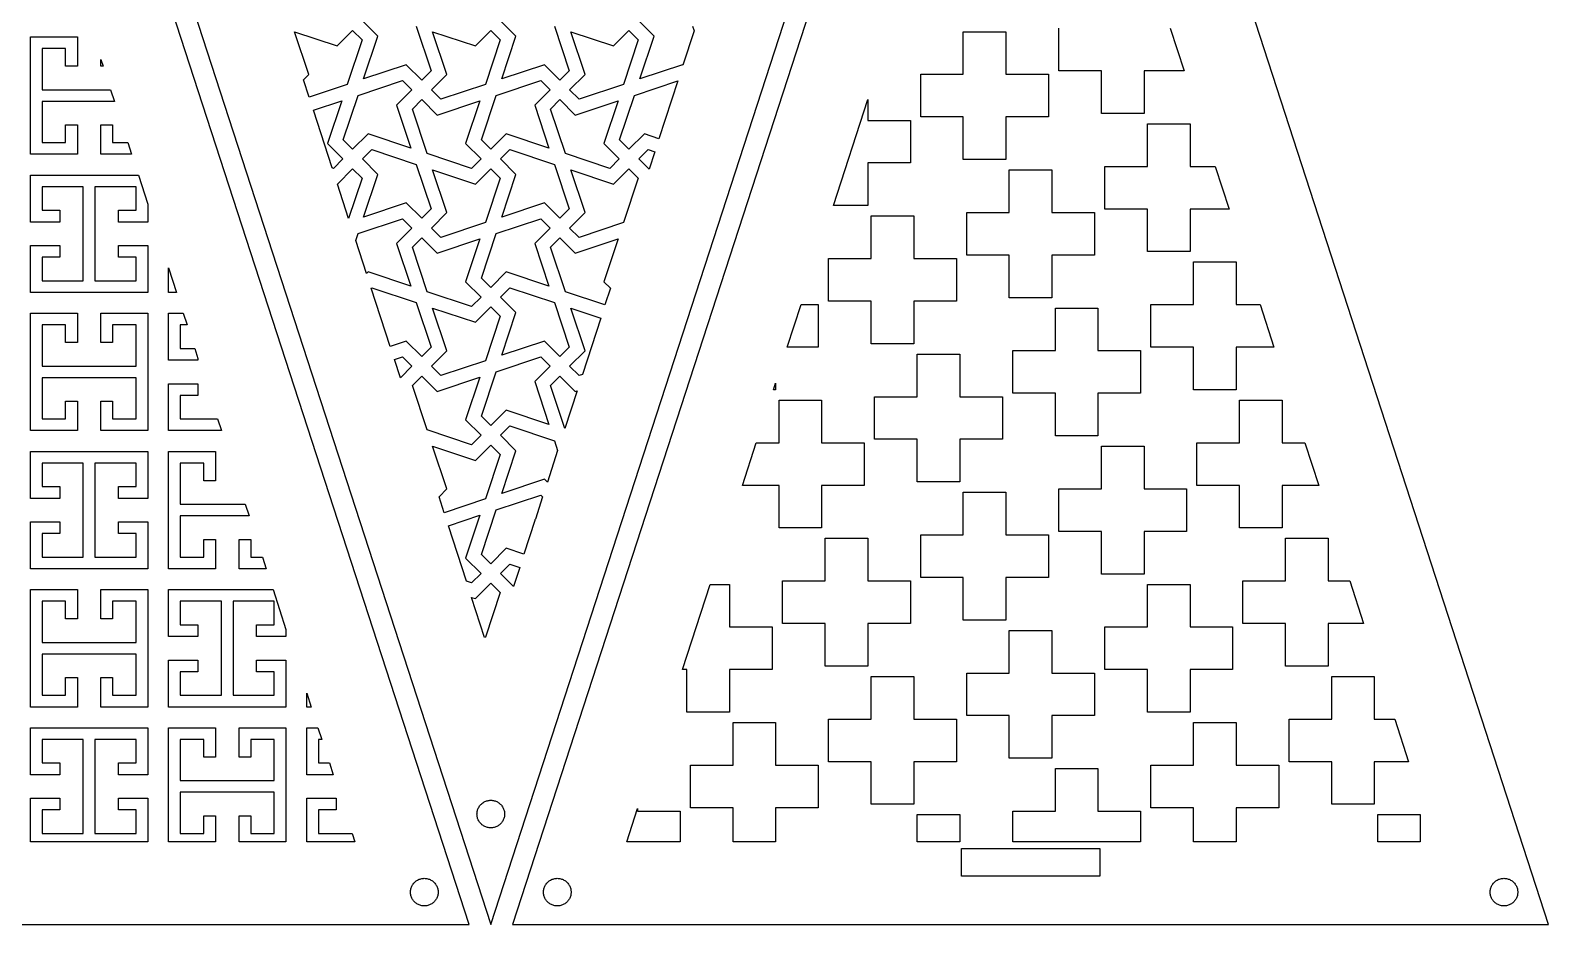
# Model space of a CAD drawing. Header units: metres. Extents: x 20 to 1108, y 20 to 485.
# Drawn here: x 888 to 1107.8, y 20 to 149.4 of the extents above; entities that cross this region are included whole.
import ezdxf

# ---------------------------------------------------------------- set-up
doc = ezdxf.new("R2010")
doc.units = ezdxf.units.M

msp = doc.modelspace()

# ---------------------------------------------------------------- linework, layer by layer
for p, q in [((951.544, 20), (876.544, 250.826)), ((879.698, 250.826), (954.698, 20.0001)), ((954.698, 20.0001), (1029.7, 250.826)), ((1032.85, 250.826), (957.853, 20)), ((1107.85, 20), (1032.85, 250.826)), ((938.343, 148.596), (936.112, 150.826)), ((943.907, 150.035), (946.054, 143.596)), ((958.343, 148.596), (956.112, 150.826)), ((963.907, 150.035), (966.054, 143.596)), ((978.343, 148.596), (976.112, 150.826)), ((983.907, 150.035), (984.122, 149.392)), ((1036.94, 143.583), (1036.94, 149.75)), ((1053.08, 149.75), (1055.08, 143.583)), ((888.044, 131.5), (888.044, 148.5)), ((888.044, 148.5), (894.844, 148.5)), ((894.844, 148.5), (894.844, 144.25)), ((928.343, 143.057), (926.279, 149.245)), ((926.279, 149.245), (932.469, 147.183)), ((932.469, 147.183), (934.698, 149.412)), ((936.054, 148.057), (933.907, 141.617)), ((934.698, 149.412), (936.054, 148.057)), ((936.279, 142.407), (938.343, 148.596)), ((948.343, 143.057), (946.279, 149.245)), ((946.279, 149.245), (952.469, 147.183)), ((952.469, 147.183), (954.698, 149.412)), ((956.054, 148.057), (953.907, 141.617)), ((954.698, 149.412), (956.054, 148.057)), ((956.279, 142.407), (958.343, 148.596)), ((968.343, 143.057), (966.279, 149.245)), ((966.279, 149.245), (972.469, 147.183)), ((972.469, 147.183), (974.698, 149.412)), ((976.054, 148.057), (973.907, 141.617)), ((974.698, 149.412), (976.054, 148.057)), ((976.279, 142.407), (978.343, 148.596)), ((984.122, 149.392), (982.51, 144.428)), ((1023.1, 143.083), (1023.1, 149.25)), ((1023.1, 149.25), (1029.27, 149.25)), ((1029.27, 149.25), (1029.27, 143.083)), ((893.144, 146.8), (889.744, 146.8)), ((889.744, 146.8), (889.744, 140.85)), ((893.144, 144.25), (893.144, 146.8)), ((898.244, 144.25), (898.244, 145.208)), ((898.244, 145.208), (898.555, 144.25)), ((894.844, 144.25), (893.144, 144.25)), ((898.555, 144.25), (898.244, 144.25)), ((927.58, 142.294), (928.343, 143.057)), ((942.469, 144.47), (936.279, 142.407)), ((944.698, 142.24), (942.469, 144.47)), ((946.054, 143.596), (944.698, 142.24)), ((946.112, 140.826), (948.343, 143.057)), ((962.469, 144.47), (956.279, 142.407)), ((964.698, 142.24), (962.469, 144.47)), ((966.054, 143.596), (964.698, 142.24)), ((966.112, 140.826), (968.343, 143.057)), ((982.469, 144.47), (976.279, 142.407)), ((982.51, 144.428), (982.469, 144.47)), ((1016.94, 136.917), (1016.94, 143.083)), ((1016.94, 143.083), (1023.1, 143.083)), ((1029.27, 143.083), (1035.44, 143.083)), ((1035.44, 143.083), (1035.44, 136.917)), ((1043.1, 143.583), (1036.94, 143.583)), ((1043.1, 137.416), (1043.1, 143.583)), ((1055.08, 143.583), (1049.27, 143.583)), ((1049.27, 143.583), (1049.27, 137.416)), ((889.744, 140.85), (899.66, 140.85)), ((899.66, 140.85), (900.212, 139.15)), ((928.397, 139.78), (927.58, 142.294)), ((933.907, 141.617), (928.397, 139.78)), ((935.489, 140.035), (941.928, 142.183)), ((943.284, 140.826), (941.054, 138.596)), ((941.928, 142.183), (943.284, 140.826)), ((947.469, 139.47), (946.112, 140.826)), ((953.907, 141.617), (947.469, 139.47)), ((955.489, 140.035), (961.928, 142.183)), ((963.284, 140.826), (961.054, 138.596)), ((961.928, 142.183), (963.284, 140.826)), ((967.469, 139.47), (966.112, 140.826)), ((973.907, 141.617), (967.469, 139.47)), ((975.489, 140.035), (981.762, 142.127)), ((981.762, 142.127), (979.045, 133.765)), ((900.212, 139.15), (889.744, 139.15)), ((889.744, 139.15), (889.744, 133.2)), ((929.015, 137.877), (933.117, 139.245)), ((933.117, 139.245), (931.054, 133.057)), ((933.343, 133.596), (935.489, 140.035)), ((941.054, 138.596), (943.117, 132.407)), ((943.343, 138.057), (944.698, 139.412)), ((944.698, 139.412), (946.928, 137.183)), ((946.928, 137.183), (953.117, 139.245)), ((953.117, 139.245), (951.054, 133.057)), ((953.343, 133.596), (955.489, 140.035)), ((961.054, 138.596), (963.117, 132.407)), ((963.343, 138.057), (964.698, 139.412)), ((964.698, 139.412), (966.928, 137.183)), ((966.928, 137.183), (973.117, 139.245)), ((973.117, 139.245), (971.054, 133.057)), ((973.343, 133.596), (975.489, 140.035)), ((1004.29, 124.083), (1009.27, 139.411)), ((1009.27, 139.411), (1009.27, 136.416)), ((931.725, 129.538), (929.015, 137.877)), ((945.489, 131.617), (943.343, 138.057)), ((965.489, 131.617), (963.343, 138.057)), ((1009.27, 136.416), (1015.44, 136.416)), ((1015.44, 136.416), (1015.44, 130.25)), ((1023.1, 136.917), (1016.94, 136.917)), ((1023.1, 130.75), (1023.1, 136.917)), ((1035.44, 136.917), (1029.27, 136.917)), ((1029.27, 136.917), (1029.27, 130.75)), ((1049.27, 137.416), (1043.1, 137.416)), ((893.144, 133.2), (893.144, 135.75)), ((893.144, 135.75), (894.844, 135.75)), ((894.844, 135.75), (894.844, 131.5)), ((898.244, 131.5), (898.244, 135.75)), ((898.244, 135.75), (899.943, 135.75)), ((899.943, 135.75), (899.943, 133.2)), ((936.928, 134.47), (934.698, 132.24)), ((943.117, 132.407), (936.928, 134.47)), ((956.928, 134.47), (954.698, 132.24)), ((963.117, 132.407), (956.928, 134.47)), ((976.928, 134.47), (974.698, 132.24)), ((979.045, 133.765), (976.928, 134.47)), ((1049.77, 129.75), (1049.77, 135.916)), ((1049.77, 135.916), (1055.94, 135.916)), ((1055.94, 135.916), (1055.94, 129.75)), ((889.744, 133.2), (893.144, 133.2)), ((899.943, 133.2), (902.145, 133.2)), ((902.145, 133.2), (902.698, 131.5)), ((931.054, 133.057), (933.284, 130.826)), ((934.698, 132.24), (933.343, 133.596)), ((936.112, 130.826), (937.469, 132.183)), ((937.469, 132.183), (943.907, 130.035)), ((951.054, 133.057), (953.284, 130.826)), ((954.698, 132.24), (953.343, 133.596)), ((956.112, 130.826), (957.469, 132.183)), ((957.469, 132.183), (963.907, 130.035)), ((971.054, 133.057), (973.284, 130.826)), ((974.698, 132.24), (973.343, 133.596)), ((976.112, 130.826), (977.469, 132.183)), ((977.469, 132.183), (978.427, 131.862)), ((894.844, 131.5), (888.044, 131.5)), ((902.698, 131.5), (898.244, 131.5)), ((933.284, 130.826), (931.928, 129.47)), ((938.343, 128.596), (936.112, 130.826)), ((943.907, 130.035), (946.054, 123.596)), ((951.928, 129.47), (945.489, 131.617)), ((953.284, 130.826), (951.928, 129.47)), ((958.343, 128.596), (956.112, 130.826)), ((963.907, 130.035), (966.054, 123.596)), ((971.928, 129.47), (965.489, 131.617)), ((973.284, 130.826), (971.928, 129.47)), ((977.606, 129.333), (976.112, 130.826)), ((978.427, 131.862), (977.606, 129.333)), ((1015.44, 130.25), (1009.27, 130.25)), ((1009.27, 130.25), (1009.27, 124.083)), ((1029.27, 130.75), (1023.1, 130.75)), ((1043.6, 123.583), (1043.6, 129.75)), ((1043.6, 129.75), (1049.77, 129.75)), ((1055.94, 129.75), (1059.58, 129.75)), ((1059.58, 129.75), (1061.58, 123.583)), ((888.044, 121.7), (888.044, 128.5)), ((888.044, 128.5), (903.673, 128.5)), ((903.673, 128.5), (905.044, 124.28)), ((931.928, 129.47), (931.725, 129.538)), ((932.484, 127.198), (934.698, 129.412)), ((936.054, 128.057), (934.106, 122.21)), ((934.698, 129.412), (936.054, 128.057)), ((936.279, 122.407), (938.343, 128.596)), ((948.343, 123.057), (946.279, 129.245)), ((946.279, 129.245), (952.469, 127.183)), ((952.469, 127.183), (954.698, 129.412)), ((956.054, 128.057), (953.907, 121.617)), ((954.698, 129.412), (956.054, 128.057)), ((956.279, 122.407), (958.343, 128.596)), ((968.343, 123.057), (966.279, 129.245)), ((966.279, 129.245), (972.469, 127.183)), ((972.469, 127.183), (974.698, 129.412)), ((976.054, 128.057), (973.907, 121.617)), ((974.698, 129.412), (976.054, 128.057)), ((1029.77, 123.083), (1029.77, 129.25)), ((1029.77, 129.25), (1035.94, 129.25)), ((1035.94, 129.25), (1035.94, 123.083)), ((895.694, 126.8), (889.744, 126.8)), ((889.744, 126.8), (889.744, 123.4)), ((895.694, 113.2), (895.694, 126.8)), ((903.344, 126.8), (897.394, 126.8)), ((897.394, 126.8), (897.394, 113.2)), ((903.344, 123.4), (903.344, 126.8)), ((934.106, 122.21), (932.484, 127.198)), ((889.744, 123.4), (892.294, 123.4)), ((892.294, 123.4), (892.294, 121.7)), ((900.794, 121.7), (900.794, 123.4)), ((900.794, 123.4), (903.344, 123.4)), ((905.044, 124.28), (905.044, 121.7)), ((942.469, 124.47), (936.279, 122.407)), ((944.698, 122.24), (942.469, 124.47)), ((946.054, 123.596), (944.698, 122.24)), ((962.469, 124.47), (956.279, 122.407)), ((964.698, 122.24), (962.469, 124.47)), ((966.054, 123.596), (964.698, 122.24)), ((1009.27, 124.083), (1004.29, 124.083)), ((1049.77, 123.583), (1043.6, 123.583)), ((1049.77, 117.417), (1049.77, 123.583)), ((1061.58, 123.583), (1055.94, 123.583)), ((1055.94, 123.583), (1055.94, 117.417)), ((892.294, 121.7), (888.044, 121.7)), ((905.044, 121.7), (900.794, 121.7)), ((935.489, 120.035), (941.928, 122.183)), ((941.928, 122.183), (943.284, 120.826)), ((946.112, 120.826), (948.343, 123.057)), ((953.907, 121.617), (947.469, 119.47)), ((955.489, 120.035), (961.928, 122.183)), ((961.928, 122.183), (963.284, 120.826)), ((966.112, 120.826), (968.343, 123.057)), ((973.907, 121.617), (967.469, 119.47)), ((1009.77, 116.417), (1009.77, 122.583)), ((1009.77, 122.583), (1015.94, 122.583)), ((1015.94, 122.583), (1015.94, 116.417)), ((1023.6, 116.917), (1023.6, 123.083)), ((1023.6, 123.083), (1029.77, 123.083)), ((1035.94, 123.083), (1042.1, 123.083)), ((1042.1, 123.083), (1042.1, 116.917)), ((935.147, 119.008), (935.489, 120.035)), ((936.696, 114.238), (935.147, 119.008)), ((943.284, 120.826), (941.054, 118.596)), ((943.343, 118.057), (944.698, 119.412)), ((944.698, 119.412), (946.928, 117.183)), ((947.469, 119.47), (946.112, 120.826)), ((946.928, 117.183), (953.117, 119.245)), ((953.117, 119.245), (951.054, 113.057)), ((953.343, 113.596), (955.489, 120.035)), ((963.284, 120.826), (961.054, 118.596)), ((963.343, 118.057), (964.698, 119.412)), ((964.698, 119.412), (966.928, 117.183)), ((967.469, 119.47), (966.112, 120.826)), ((966.928, 117.183), (973.117, 119.245)), ((973.117, 119.245), (971.054, 113.057)), ((888.044, 111.5), (888.044, 118.3)), ((888.044, 118.3), (892.294, 118.3)), ((892.294, 116.6), (889.744, 116.6)), ((889.744, 116.6), (889.744, 113.2)), ((892.294, 118.3), (892.294, 116.6)), ((900.794, 116.6), (900.794, 118.3)), ((900.794, 118.3), (905.044, 118.3)), ((903.344, 116.6), (900.794, 116.6)), ((903.344, 113.2), (903.344, 116.6)), ((905.044, 118.3), (905.044, 111.5)), ((941.054, 118.596), (943.117, 112.407)), ((945.489, 111.617), (943.343, 118.057)), ((961.054, 118.596), (963.117, 112.407)), ((965.489, 111.617), (963.343, 118.057)), ((1029.77, 116.917), (1023.6, 116.917)), ((1029.77, 110.75), (1029.77, 116.917)), ((1042.1, 116.917), (1035.94, 116.917)), ((1035.94, 116.917), (1035.94, 110.75)), ((1055.94, 117.417), (1049.77, 117.417)), ((908.044, 111.5), (908.044, 115.047)), ((908.044, 115.047), (909.196, 111.5)), ((936.928, 114.47), (936.696, 114.238)), ((943.117, 112.407), (936.928, 114.47)), ((956.928, 114.47), (954.698, 112.24)), ((963.117, 112.407), (956.928, 114.47)), ((1003.6, 110.25), (1003.6, 116.417)), ((1003.6, 116.417), (1009.77, 116.417)), ((1015.94, 116.417), (1022.1, 116.417)), ((1022.1, 116.417), (1022.1, 110.25)), ((1056.44, 109.75), (1056.44, 115.917)), ((1056.44, 115.917), (1062.6, 115.917)), ((1062.6, 115.917), (1062.6, 109.75)), ((889.744, 113.2), (895.694, 113.2)), ((897.394, 113.2), (903.344, 113.2)), ((937.39, 112.104), (937.469, 112.183)), ((937.469, 112.183), (943.907, 110.035)), ((951.054, 113.057), (953.284, 110.826)), ((954.698, 112.24), (953.343, 113.596)), ((956.112, 110.826), (957.469, 112.183)), ((957.469, 112.183), (963.907, 110.035)), ((971.054, 113.057), (972.007, 112.104)), ((905.044, 111.5), (888.044, 111.5)), ((909.196, 111.5), (908.044, 111.5)), ((940.124, 103.69), (937.39, 112.104)), ((943.907, 110.035), (946.054, 103.596)), ((951.928, 109.47), (945.489, 111.617)), ((953.284, 110.826), (951.928, 109.47)), ((958.343, 108.596), (956.112, 110.826)), ((963.907, 110.035), (966.054, 103.596)), ((971.228, 109.704), (965.489, 111.617)), ((972.007, 112.104), (971.228, 109.704)), ((1009.77, 110.25), (1003.6, 110.25)), ((1009.77, 104.084), (1009.77, 110.25)), ((1022.1, 110.25), (1015.94, 110.25)), ((1015.94, 110.25), (1015.94, 104.084)), ((1035.94, 110.75), (1029.77, 110.75)), ((888.044, 91.5), (888.044, 108.5)), ((888.044, 108.5), (894.844, 108.5)), ((894.844, 108.5), (894.844, 104.25)), ((898.244, 104.25), (898.244, 108.5)), ((898.244, 108.5), (905.044, 108.5)), ((905.044, 108.5), (905.044, 91.5)), ((908.044, 101.7), (908.044, 108.5)), ((908.044, 108.5), (910.171, 108.5)), ((910.171, 108.5), (910.724, 106.8)), ((948.343, 103.057), (946.279, 109.245)), ((946.279, 109.245), (952.469, 107.183)), ((952.469, 107.183), (954.698, 109.412)), ((956.054, 108.057), (953.907, 101.617)), ((954.698, 109.412), (956.054, 108.057)), ((956.279, 102.407), (958.343, 108.596)), ((968.343, 103.057), (966.279, 109.245)), ((966.279, 109.245), (970.609, 107.802)), ((970.609, 107.802), (967.955, 99.632)), ((997.628, 103.584), (999.632, 109.75)), ((999.632, 109.75), (1002.1, 109.75)), ((1002.1, 109.75), (1002.1, 103.584)), ((1036.44, 103.083), (1036.44, 109.25)), ((1036.44, 109.25), (1042.6, 109.25)), ((1042.6, 109.25), (1042.6, 103.083)), ((1050.27, 103.584), (1050.27, 109.75)), ((1050.27, 109.75), (1056.44, 109.75)), ((1062.6, 109.75), (1066.07, 109.75)), ((1066.07, 109.75), (1068.08, 103.584)), ((893.144, 106.8), (889.744, 106.8)), ((889.744, 106.8), (889.744, 100.85)), ((893.144, 104.25), (893.144, 106.8)), ((903.344, 106.8), (899.943, 106.8)), ((899.943, 106.8), (899.943, 104.25)), ((903.344, 100.85), (903.344, 106.8)), ((910.724, 106.8), (909.744, 106.8)), ((909.744, 106.8), (909.744, 103.399)), ((894.844, 104.25), (893.144, 104.25)), ((899.943, 104.25), (898.244, 104.25)), ((909.744, 103.399), (911.828, 103.399)), ((911.828, 103.399), (912.294, 101.967)), ((942.469, 104.47), (940.124, 103.69)), ((944.698, 102.24), (942.469, 104.47)), ((946.054, 103.596), (944.698, 102.24)), ((962.469, 104.47), (956.279, 102.407)), ((964.698, 102.24), (962.469, 104.47)), ((966.054, 103.596), (964.698, 102.24)), ((1002.1, 103.584), (997.628, 103.584)), ((1015.94, 104.084), (1009.77, 104.084)), ((1056.44, 103.584), (1050.27, 103.584)), ((1056.44, 97.417), (1056.44, 103.584)), ((1068.08, 103.584), (1062.6, 103.584)), ((1062.6, 103.584), (1062.6, 97.417)), ((912.294, 101.7), (908.044, 101.7)), ((912.294, 101.967), (912.294, 101.7)), ((940.741, 101.786), (941.928, 102.183)), ((941.601, 99.1437), (940.741, 101.786)), ((941.928, 102.183), (943.284, 100.826)), ((946.112, 100.826), (948.343, 103.057)), ((953.907, 101.617), (947.469, 99.4698)), ((955.489, 100.035), (961.928, 102.183)), ((961.928, 102.183), (963.284, 100.826)), ((966.112, 100.826), (968.343, 103.057)), ((1016.44, 96.417), (1016.44, 102.584)), ((1016.44, 102.584), (1022.6, 102.584)), ((1022.6, 102.584), (1022.6, 96.417)), ((1030.27, 96.917), (1030.27, 103.083)), ((1030.27, 103.083), (1036.44, 103.083)), ((1042.6, 103.083), (1048.77, 103.083)), ((1048.77, 103.083), (1048.77, 96.917)), ((889.744, 100.85), (903.344, 100.85)), ((903.344, 99.1504), (889.744, 99.1504)), ((889.744, 99.1504), (889.744, 93.2002)), ((903.344, 93.2002), (903.344, 99.1504)), ((943.284, 100.826), (941.601, 99.1437)), ((943.343, 98.0568), (944.698, 99.4122)), ((944.698, 99.4122), (946.928, 97.1827)), ((947.469, 99.4698), (946.112, 100.826)), ((946.928, 97.1827), (953.117, 99.2452)), ((953.117, 99.2452), (951.054, 93.0568)), ((953.343, 93.5958), (955.489, 100.035)), ((963.284, 100.826), (961.054, 98.5958)), ((963.343, 98.0568), (964.698, 99.4122)), ((964.698, 99.4122), (966.928, 97.1827)), ((967.469, 99.4698), (966.112, 100.826)), ((967.955, 99.632), (967.469, 99.4698)), ((908.044, 91.5), (908.044, 98.2998)), ((908.044, 98.2998), (912.294, 98.2998)), ((912.294, 98.2998), (912.294, 96.5996)), ((945.489, 91.6173), (943.343, 98.0568)), ((961.054, 98.5958), (963.117, 92.4073)), ((965.419, 91.8273), (963.343, 98.0568)), ((967.187, 97.2687), (965.419, 91.8273)), ((966.928, 97.1827), (967.187, 97.2687)), ((995.624, 97.417), (995.936, 98.375)), ((995.936, 97.417), (995.624, 97.417)), ((995.936, 98.375), (995.936, 97.417)), ((1036.44, 96.917), (1030.27, 96.917)), ((1036.44, 90.75), (1036.44, 96.917)), ((1048.77, 96.917), (1042.6, 96.917)), ((1042.6, 96.917), (1042.6, 90.75)), ((1062.6, 97.417), (1056.44, 97.417)), ((893.144, 93.2002), (893.144, 95.75)), ((893.144, 95.75), (894.844, 95.75)), ((894.844, 95.75), (894.844, 91.5)), ((898.244, 91.5), (898.244, 95.75)), ((898.244, 95.75), (899.943, 95.75)), ((899.943, 95.75), (899.943, 93.2002)), ((912.294, 96.5996), (909.744, 96.5996)), ((909.744, 96.5996), (909.744, 93.2002)), ((996.437, 89.75), (996.437, 95.917)), ((996.437, 95.917), (1002.6, 95.917)), ((1002.6, 95.917), (1002.6, 89.75)), ((1010.27, 90.25), (1010.27, 96.417)), ((1010.27, 96.417), (1016.44, 96.417)), ((1022.6, 96.417), (1028.77, 96.417)), ((1028.77, 96.417), (1028.77, 90.25)), ((1063.1, 89.75), (1063.1, 95.917)), ((1063.1, 95.917), (1069.27, 95.917)), ((1069.27, 95.917), (1069.27, 89.75)), ((889.744, 93.2002), (893.144, 93.2002)), ((899.943, 93.2002), (903.344, 93.2002)), ((909.744, 93.2002), (915.143, 93.2002)), ((915.143, 93.2002), (915.694, 91.5)), ((951.054, 93.0568), (953.284, 90.8263)), ((954.698, 92.2404), (953.343, 93.5958)), ((956.928, 94.4698), (954.698, 92.2404)), ((963.117, 92.4073), (956.928, 94.4698)), ((894.844, 91.5), (888.044, 91.5)), ((905.044, 91.5), (898.244, 91.5)), ((915.694, 91.5), (908.044, 91.5)), ((951.928, 89.4698), (945.489, 91.6173)), ((953.284, 90.8263), (951.928, 89.4698)), ((956.112, 90.8263), (957.469, 92.1827)), ((958.343, 88.5958), (956.112, 90.8263)), ((957.469, 92.1827), (963.907, 90.0353)), ((1016.44, 90.25), (1010.27, 90.25)), ((1016.44, 84.084), (1016.44, 90.25)), ((1028.77, 90.25), (1022.6, 90.25)), ((1022.6, 90.25), (1022.6, 84.084)), ((1042.6, 90.75), (1036.44, 90.75)), ((888.044, 81.7002), (888.044, 88.5)), ((888.044, 88.5), (905.044, 88.5)), ((905.044, 88.5), (905.044, 81.7002)), ((908.044, 71.5), (908.044, 88.5)), ((908.044, 88.5), (914.844, 88.5)), ((914.844, 88.5), (914.844, 84.25)), ((948.343, 83.0568), (946.279, 89.2452)), ((946.279, 89.2452), (952.469, 87.1827)), ((952.469, 87.1827), (954.698, 89.4122)), ((956.054, 88.0568), (953.907, 81.6173)), ((954.698, 89.4122), (956.054, 88.0568)), ((956.279, 82.4073), (958.343, 88.5958)), ((964.378, 88.6241), (962.891, 84.047)), ((963.907, 90.0353), (964.378, 88.6241)), ((991.13, 83.584), (993.133, 89.75)), ((993.133, 89.75), (996.437, 89.75)), ((1002.6, 89.75), (1008.77, 89.75)), ((1008.77, 89.75), (1008.77, 83.584)), ((1043.1, 83.083), (1043.1, 89.25)), ((1043.1, 89.25), (1049.27, 89.25)), ((1049.27, 89.25), (1049.27, 83.083)), ((1056.94, 83.584), (1056.94, 89.75)), ((1056.94, 89.75), (1063.1, 89.75)), ((1069.27, 89.75), (1072.57, 89.75)), ((1072.57, 89.75), (1074.58, 83.584)), ((895.694, 86.7998), (889.744, 86.7998)), ((889.744, 86.7998), (889.744, 83.3994)), ((895.694, 73.2002), (895.694, 86.7998)), ((903.344, 86.7998), (897.394, 86.7998)), ((897.394, 86.7998), (897.394, 73.2002)), ((903.344, 83.3994), (903.344, 86.7998)), ((913.144, 86.7998), (909.744, 86.7998)), ((909.744, 86.7998), (909.744, 80.8496)), ((913.144, 84.25), (913.144, 86.7998)), ((914.844, 84.25), (913.144, 84.25)), ((962.469, 84.4698), (956.279, 82.4073)), ((962.891, 84.047), (962.469, 84.4698)), ((996.437, 83.584), (991.13, 83.584)), ((996.437, 77.417), (996.437, 83.584)), ((1008.77, 83.584), (1002.6, 83.584)), ((1002.6, 83.584), (1002.6, 77.417)), ((1022.6, 84.084), (1016.44, 84.084)), ((1063.1, 83.584), (1056.94, 83.584)), ((1063.1, 77.417), (1063.1, 83.584)), ((1074.58, 83.584), (1069.27, 83.584)), ((1069.27, 83.584), (1069.27, 77.417)), ((892.294, 81.7002), (888.044, 81.7002)), ((889.744, 83.3994), (892.294, 83.3994)), ((892.294, 83.3994), (892.294, 81.7002)), ((900.794, 81.7002), (900.794, 83.3994)), ((900.794, 83.3994), (903.344, 83.3994)), ((905.044, 81.7002), (900.794, 81.7002)), ((947.199, 81.9132), (948.343, 83.0568)), ((947.941, 79.6281), (947.199, 81.9132)), ((953.907, 81.6173), (947.941, 79.6281)), ((955.489, 80.0353), (961.928, 82.1827)), ((962.197, 81.9132), (961.151, 78.6935)), ((961.928, 82.1827), (962.197, 81.9132)), ((1023.1, 76.417), (1023.1, 82.584)), ((1023.1, 82.584), (1029.27, 82.584)), ((1029.27, 82.584), (1029.27, 76.417)), ((1036.94, 76.917), (1036.94, 83.083)), ((1036.94, 83.083), (1043.1, 83.083)), ((1049.27, 83.083), (1055.44, 83.083)), ((1055.44, 83.083), (1055.44, 76.917)), ((909.744, 80.8496), (919.155, 80.8496)), ((919.707, 79.1504), (909.744, 79.1504)), ((909.744, 79.1504), (909.744, 73.2002)), ((919.155, 80.8496), (919.707, 79.1504)), ((948.56, 77.7267), (953.117, 79.2452)), ((953.117, 79.2452), (951.054, 73.0568)), ((953.343, 73.5958), (955.489, 80.0353)), ((888.044, 71.5), (888.044, 78.2998)), ((888.044, 78.2998), (892.294, 78.2998)), ((892.294, 78.2998), (892.294, 76.5996)), ((900.794, 76.5996), (900.794, 78.2998)), ((900.794, 78.2998), (905.044, 78.2998)), ((905.044, 78.2998), (905.044, 71.5)), ((951.158, 69.7277), (948.56, 77.7267)), ((961.087, 78.4962), (959.501, 73.6134)), ((961.151, 78.6935), (961.054, 78.5958)), ((961.054, 78.5958), (961.087, 78.4962)), ((1002.6, 77.417), (996.437, 77.417)), ((1069.27, 77.417), (1063.1, 77.417)), ((892.294, 76.5996), (889.744, 76.5996)), ((889.744, 76.5996), (889.744, 73.2002)), ((903.344, 76.5996), (900.794, 76.5996)), ((903.344, 73.2002), (903.344, 76.5996)), ((913.144, 73.2002), (913.144, 75.75)), ((913.144, 75.75), (914.844, 75.75)), ((914.844, 75.75), (914.844, 71.5)), ((918.244, 71.5), (918.244, 75.75)), ((918.244, 75.75), (919.943, 75.75)), ((919.943, 75.75), (919.943, 73.2002)), ((1003.1, 69.75), (1003.1, 75.917)), ((1003.1, 75.917), (1009.27, 75.917)), ((1009.27, 75.917), (1009.27, 69.75)), ((1016.94, 70.25), (1016.94, 76.417)), ((1016.94, 76.417), (1023.1, 76.417)), ((1029.27, 76.417), (1035.44, 76.417)), ((1035.44, 76.417), (1035.44, 70.25)), ((1043.1, 76.917), (1036.94, 76.917)), ((1043.1, 70.75), (1043.1, 76.917)), ((1055.44, 76.917), (1049.27, 76.917)), ((1049.27, 76.917), (1049.27, 70.75)), ((1069.77, 69.75), (1069.77, 75.917)), ((1069.77, 75.917), (1075.94, 75.917)), ((1075.94, 75.917), (1075.94, 69.75)), ((889.744, 73.2002), (895.694, 73.2002)), ((897.394, 73.2002), (903.344, 73.2002)), ((909.744, 73.2002), (913.144, 73.2002)), ((919.943, 73.2002), (921.641, 73.2002)), ((921.641, 73.2002), (922.193, 71.5)), ((951.054, 73.0568), (953.284, 70.8263)), ((954.698, 72.2404), (953.343, 73.5958)), ((956.928, 74.4698), (954.698, 72.2404)), ((959.501, 73.6134), (956.928, 74.4698)), ((905.044, 71.5), (888.044, 71.5)), ((914.844, 71.5), (908.044, 71.5)), ((922.193, 71.5), (918.244, 71.5)), ((953.284, 70.8263), (951.928, 69.4698)), ((956.112, 70.8263), (957.469, 72.1827)), ((957.986, 68.9523), (956.112, 70.8263)), ((957.469, 72.1827), (958.883, 71.7101)), ((958.883, 71.7101), (957.986, 68.9523)), ((1049.27, 70.75), (1043.1, 70.75)), ((888.044, 51.5), (888.044, 68.5)), ((888.044, 68.5), (894.844, 68.5)), ((894.844, 68.5), (894.844, 64.25)), ((898.244, 64.25), (898.244, 68.5)), ((898.244, 68.5), (905.044, 68.5)), ((905.044, 68.5), (905.044, 51.5)), ((908.044, 61.7002), (908.044, 68.5)), ((908.044, 68.5), (923.168, 68.5)), ((923.168, 68.5), (925.044, 62.7266)), ((951.928, 69.4698), (951.158, 69.7277)), ((952.469, 67.1827), (954.698, 69.4122)), ((954.698, 69.4122), (956.054, 68.0568)), ((982.465, 56.917), (986.473, 69.25)), ((986.473, 69.25), (989.27, 69.25)), ((989.27, 69.25), (989.27, 63.083)), ((996.937, 63.584), (996.937, 69.75)), ((996.937, 69.75), (1003.1, 69.75)), ((1009.27, 69.75), (1015.44, 69.75)), ((1015.44, 69.75), (1015.44, 63.584)), ((1023.1, 70.25), (1016.94, 70.25)), ((1023.1, 64.084), (1023.1, 70.25)), ((1035.44, 70.25), (1029.27, 70.25)), ((1029.27, 70.25), (1029.27, 64.084)), ((1049.77, 63.083), (1049.77, 69.25)), ((1049.77, 69.25), (1055.94, 69.25)), ((1055.94, 69.25), (1055.94, 63.083)), ((1063.6, 63.584), (1063.6, 69.75)), ((1063.6, 69.75), (1069.77, 69.75)), ((1075.94, 69.75), (1079.07, 69.75)), ((1079.07, 69.75), (1081.07, 63.584)), ((893.144, 66.7998), (889.744, 66.7998)), ((889.744, 66.7998), (889.744, 60.8496)), ((893.144, 64.25), (893.144, 66.7998)), ((903.344, 66.7998), (899.943, 66.7998)), ((899.943, 66.7998), (899.943, 64.25)), ((903.344, 60.8496), (903.344, 66.7998)), ((915.694, 66.7998), (909.744, 66.7998)), ((909.744, 66.7998), (909.744, 63.3994)), ((915.694, 53.2002), (915.694, 66.7998)), ((923.344, 66.7998), (917.394, 66.7998)), ((917.394, 66.7998), (917.394, 53.2002)), ((923.344, 63.3994), (923.344, 66.7998)), ((951.927, 67.3624), (952.469, 67.1827)), ((953.805, 61.5822), (951.927, 67.3624)), ((956.054, 68.0568), (953.907, 61.6173)), ((894.844, 64.25), (893.144, 64.25)), ((899.943, 64.25), (898.244, 64.25)), ((1029.27, 64.084), (1023.1, 64.084)), ((912.294, 61.7002), (908.044, 61.7002)), ((909.744, 63.3994), (912.294, 63.3994)), ((912.294, 63.3994), (912.294, 61.7002)), ((920.794, 61.7002), (920.794, 63.3994)), ((920.794, 63.3994), (923.344, 63.3994)), ((925.044, 61.7002), (920.794, 61.7002)), ((925.044, 62.7266), (925.044, 61.7002)), ((953.907, 61.6173), (953.805, 61.5822)), ((989.27, 63.083), (995.437, 63.083)), ((995.437, 63.083), (995.437, 56.917)), ((1003.1, 63.584), (996.937, 63.584)), ((1003.1, 57.417), (1003.1, 63.584)), ((1015.44, 63.584), (1009.27, 63.584)), ((1009.27, 63.584), (1009.27, 57.417)), ((1029.77, 56.417), (1029.77, 62.584)), ((1029.77, 62.584), (1035.94, 62.584)), ((1035.94, 62.584), (1035.94, 56.417)), ((1043.6, 56.917), (1043.6, 63.083)), ((1043.6, 63.083), (1049.77, 63.083)), ((1055.94, 63.083), (1062.1, 63.083)), ((1062.1, 63.083), (1062.1, 56.917)), ((1069.77, 63.584), (1063.6, 63.584)), ((1069.77, 57.417), (1069.77, 63.584)), ((1081.07, 63.584), (1075.94, 63.584)), ((1075.94, 63.584), (1075.94, 57.417)), ((889.744, 60.8496), (903.344, 60.8496)), ((903.344, 59.1504), (889.744, 59.1504)), ((889.744, 59.1504), (889.744, 53.2002)), ((903.344, 53.2002), (903.344, 59.1504)), ((908.044, 51.5), (908.044, 58.2998)), ((908.044, 58.2998), (912.294, 58.2998)), ((912.294, 58.2998), (912.294, 56.5996)), ((920.794, 56.5996), (920.794, 58.2998)), ((920.794, 58.2998), (925.044, 58.2998)), ((925.044, 58.2998), (925.044, 51.5)), ((1009.27, 57.417), (1003.1, 57.417)), ((1075.94, 57.417), (1069.77, 57.417)), ((893.144, 53.2002), (893.144, 55.75)), ((893.144, 55.75), (894.844, 55.75)), ((894.844, 55.75), (894.844, 51.5)), ((898.244, 51.5), (898.244, 55.75)), ((898.244, 55.75), (899.943, 55.75)), ((899.943, 55.75), (899.943, 53.2002)), ((912.294, 56.5996), (909.744, 56.5996)), ((909.744, 56.5996), (909.744, 53.2002)), ((923.344, 56.5996), (920.794, 56.5996)), ((923.344, 53.2002), (923.344, 56.5996)), ((983.103, 56.917), (982.465, 56.917)), ((983.103, 50.75), (983.103, 56.917)), ((995.437, 56.917), (989.27, 56.917)), ((989.27, 56.917), (989.27, 50.75)), ((1009.77, 49.75), (1009.77, 55.917)), ((1009.77, 55.917), (1015.94, 55.917)), ((1015.94, 55.917), (1015.94, 49.75)), ((1023.6, 50.25), (1023.6, 56.417)), ((1023.6, 56.417), (1029.77, 56.417)), ((1035.94, 56.417), (1042.1, 56.417)), ((1042.1, 56.417), (1042.1, 50.25)), ((1049.77, 56.917), (1043.6, 56.917)), ((1049.77, 50.75), (1049.77, 56.917)), ((1062.1, 56.917), (1055.94, 56.917)), ((1055.94, 56.917), (1055.94, 50.75)), ((1076.44, 49.75), (1076.44, 55.917)), ((1076.44, 55.917), (1082.6, 55.917)), ((1082.6, 55.917), (1082.6, 49.75)), ((889.744, 53.2002), (893.144, 53.2002)), ((899.943, 53.2002), (903.344, 53.2002)), ((909.744, 53.2002), (915.694, 53.2002)), ((917.394, 53.2002), (923.344, 53.2002)), ((928.044, 51.5), (928.044, 53.4932)), ((928.044, 53.4932), (928.691, 51.5)), ((894.844, 51.5), (888.044, 51.5)), ((905.044, 51.5), (898.244, 51.5)), ((925.044, 51.5), (908.044, 51.5)), ((928.691, 51.5), (928.044, 51.5)), ((989.27, 50.75), (983.103, 50.75)), ((1055.94, 50.75), (1049.77, 50.75)), ((888.044, 41.7002), (888.044, 48.5)), ((888.044, 48.5), (905.044, 48.5)), ((905.044, 48.5), (905.044, 41.7002)), ((908.044, 32), (908.044, 48.5)), ((908.044, 48.5), (914.844, 48.5)), ((914.844, 48.5), (914.844, 44.25)), ((918.244, 44.25), (918.244, 48.5)), ((918.244, 48.5), (925.044, 48.5)), ((925.044, 48.5), (925.044, 32)), ((928.044, 41.7002), (928.044, 48.5)), ((928.044, 48.5), (929.666, 48.5)), ((929.666, 48.5), (930.219, 46.7998)), ((989.77, 43.083), (989.77, 49.25)), ((989.77, 49.25), (995.936, 49.25)), ((995.936, 49.25), (995.936, 43.083)), ((1003.6, 43.584), (1003.6, 49.75)), ((1003.6, 49.75), (1009.77, 49.75)), ((1015.94, 49.75), (1022.1, 49.75)), ((1022.1, 49.75), (1022.1, 43.584)), ((1029.77, 50.25), (1023.6, 50.25)), ((1029.77, 44.084), (1029.77, 50.25)), ((1042.1, 50.25), (1035.94, 50.25)), ((1035.94, 50.25), (1035.94, 44.084)), ((1056.44, 43.083), (1056.44, 49.25)), ((1056.44, 49.25), (1062.6, 49.25)), ((1062.6, 49.25), (1062.6, 43.083)), ((1070.27, 43.584), (1070.27, 49.75)), ((1070.27, 49.75), (1076.44, 49.75)), ((1082.6, 49.75), (1085.57, 49.75)), ((1085.57, 49.75), (1087.57, 43.584)), ((895.694, 46.7998), (889.744, 46.7998)), ((889.744, 46.7998), (889.744, 43.3994)), ((895.694, 33.2002), (895.694, 46.7998)), ((903.344, 46.7998), (897.394, 46.7998)), ((897.394, 46.7998), (897.394, 33.2002)), ((903.344, 43.3994), (903.344, 46.7998)), ((913.144, 46.7998), (909.744, 46.7998)), ((909.744, 46.7998), (909.744, 40.8496)), ((913.144, 44.25), (913.144, 46.7998)), ((923.344, 46.7998), (919.943, 46.7998)), ((919.943, 46.7998), (919.943, 44.25)), ((923.344, 40.8496), (923.344, 46.7998)), ((930.219, 46.7998), (929.744, 46.7998)), ((929.744, 46.7998), (929.744, 43.3994)), ((914.844, 44.25), (913.144, 44.25)), ((919.943, 44.25), (918.244, 44.25)), ((1035.94, 44.084), (1029.77, 44.084)), ((889.744, 43.3994), (892.294, 43.3994)), ((892.294, 43.3994), (892.294, 41.7002)), ((900.794, 41.7002), (900.794, 43.3994)), ((900.794, 43.3994), (903.344, 43.3994)), ((929.744, 43.3994), (931.323, 43.3994)), ((931.323, 43.3994), (931.876, 41.7002)), ((983.603, 36.917), (983.603, 43.083)), ((983.603, 43.083), (989.77, 43.083)), ((995.936, 43.083), (1002.1, 43.083)), ((1002.1, 43.083), (1002.1, 36.917)), ((1009.77, 43.584), (1003.6, 43.584)), ((1009.77, 37.417), (1009.77, 43.584)), ((1022.1, 43.584), (1015.94, 43.584)), ((1015.94, 43.584), (1015.94, 37.417)), ((1036.44, 36.417), (1036.44, 42.584)), ((1036.44, 42.584), (1042.6, 42.584)), ((1042.6, 42.584), (1042.6, 36.417)), ((1050.27, 36.917), (1050.27, 43.083)), ((1050.27, 43.083), (1056.44, 43.083)), ((1062.6, 43.083), (1068.77, 43.083)), ((1068.77, 43.083), (1068.77, 36.917)), ((1076.44, 43.584), (1070.27, 43.584)), ((1076.44, 37.417), (1076.44, 43.584)), ((1087.57, 43.584), (1082.6, 43.584)), ((1082.6, 43.584), (1082.6, 37.417)), ((892.294, 41.7002), (888.044, 41.7002)), ((905.044, 41.7002), (900.794, 41.7002)), ((909.744, 40.8496), (923.344, 40.8496)), ((931.876, 41.7002), (928.044, 41.7002)), ((888.044, 32), (888.044, 38.2998)), ((888.044, 38.2998), (892.294, 38.2998)), ((892.294, 38.2998), (892.294, 36.5996)), ((900.794, 36.5996), (900.794, 38.2998)), ((900.794, 38.2998), (905.044, 38.2998)), ((905.044, 38.2998), (905.044, 32)), ((923.344, 39.1504), (909.744, 39.1504)), ((909.744, 39.1504), (909.744, 33.2002)), ((923.344, 33.2002), (923.344, 39.1504)), ((928.044, 32), (928.044, 38.2998)), ((928.044, 38.2998), (932.294, 38.2998)), ((932.294, 38.2998), (932.294, 36.5996)), ((953.157, 37.2755), (953.24, 37.3693)), ((953.24, 37.3693), (953.329, 37.4581)), ((953.329, 37.4581), (953.424, 37.5411)), ((953.424, 37.5411), (953.523, 37.6183)), ((953.523, 37.6183), (953.627, 37.6886)), ((953.627, 37.6886), (953.734, 37.7521)), ((953.734, 37.7521), (953.847, 37.8097)), ((953.847, 37.8097), (953.962, 37.8595)), ((953.962, 37.8595), (954.08, 37.9025)), ((954.08, 37.9025), (954.201, 37.9376)), ((954.201, 37.9376), (954.323, 37.964)), ((954.323, 37.964), (954.447, 37.9845)), ((954.447, 37.9845), (954.572, 37.9962)), ((954.572, 37.9962), (954.698, 38.0001)), ((954.698, 38.0001), (954.824, 37.9962)), ((954.824, 37.9962), (954.949, 37.9845)), ((954.949, 37.9845), (955.073, 37.964)), ((955.073, 37.964), (955.195, 37.9376)), ((955.195, 37.9376), (955.316, 37.9025)), ((955.316, 37.9025), (955.435, 37.8595)), ((955.435, 37.8595), (955.55, 37.8097)), ((955.55, 37.8097), (955.662, 37.7521)), ((955.662, 37.7521), (955.77, 37.6886)), ((955.77, 37.6886), (955.874, 37.6183)), ((955.874, 37.6183), (955.973, 37.5411)), ((955.973, 37.5411), (956.067, 37.4581)), ((956.067, 37.4581), (956.156, 37.3693)), ((956.156, 37.3693), (956.239, 37.2755)), ((1015.94, 37.417), (1009.77, 37.417)), ((1082.6, 37.417), (1076.44, 37.417)), ((892.294, 36.5996), (889.744, 36.5996)), ((889.744, 36.5996), (889.744, 33.2002)), ((903.344, 36.5996), (900.794, 36.5996)), ((903.344, 33.2002), (903.344, 36.5996)), ((913.144, 33.2002), (913.144, 35.75)), ((913.144, 35.75), (914.844, 35.75)), ((914.844, 35.75), (914.844, 32)), ((918.244, 32), (918.244, 35.75)), ((918.244, 35.75), (919.943, 35.75)), ((919.943, 35.75), (919.943, 33.2002)), ((932.294, 36.5996), (929.744, 36.5996)), ((929.744, 36.5996), (929.744, 33.2002)), ((952.698, 36.0001), (952.702, 36.1251)), ((952.702, 35.8741), (952.698, 36.0001)), ((952.702, 36.1251), (952.714, 36.2501)), ((952.714, 35.7491), (952.702, 35.8741)), ((952.714, 36.2501), (952.733, 36.3751)), ((952.733, 35.6251), (952.714, 35.7491)), ((952.733, 36.3751), (952.761, 36.4972)), ((952.761, 35.5021), (952.733, 35.6251)), ((952.761, 36.4972), (952.796, 36.6183)), ((952.796, 35.382), (952.761, 35.5021)), ((952.796, 36.6183), (952.839, 36.7365)), ((952.839, 35.2648), (952.796, 35.382)), ((952.839, 36.7365), (952.889, 36.8517)), ((952.889, 35.1486), (952.839, 35.2648)), ((952.889, 36.8517), (952.945, 36.963)), ((952.945, 36.963), (953.01, 37.0714)), ((953.01, 37.0714), (953.08, 37.1749)), ((953.08, 37.1749), (953.157, 37.2755)), ((956.239, 37.2755), (956.316, 37.1749)), ((956.316, 37.1749), (956.387, 37.0714)), ((956.387, 37.0714), (956.451, 36.963)), ((956.451, 36.963), (956.508, 36.8517)), ((956.508, 36.8517), (956.558, 36.7365)), ((956.558, 35.2648), (956.508, 35.1486)), ((956.558, 36.7365), (956.601, 36.6183)), ((956.601, 35.382), (956.558, 35.2648)), ((956.601, 36.6183), (956.636, 36.4972)), ((956.636, 35.5021), (956.601, 35.382)), ((956.636, 36.4972), (956.663, 36.3751)), ((956.663, 35.6251), (956.636, 35.5021)), ((956.663, 36.3751), (956.683, 36.2501)), ((956.683, 35.7491), (956.663, 35.6251)), ((956.683, 36.2501), (956.694, 36.1251)), ((956.694, 35.8741), (956.683, 35.7491)), ((956.694, 36.1251), (956.698, 36.0001)), ((956.698, 36.0001), (956.694, 35.8741)), ((974.369, 32), (975.936, 36.8213)), ((975.936, 36.8213), (975.936, 36.417)), ((975.936, 36.417), (982.103, 36.417)), ((982.103, 36.417), (982.103, 32)), ((989.77, 36.917), (983.603, 36.917)), ((989.77, 32), (989.77, 36.917)), ((1002.1, 36.917), (995.936, 36.917)), ((995.936, 36.917), (995.936, 32)), ((1016.44, 32), (1016.44, 35.917)), ((1016.44, 35.917), (1022.6, 35.917)), ((1022.6, 35.917), (1022.6, 32)), ((1030.27, 32), (1030.27, 36.417)), ((1030.27, 36.417), (1036.44, 36.417)), ((1042.6, 36.417), (1048.77, 36.417)), ((1048.77, 36.417), (1048.77, 32)), ((1056.44, 36.917), (1050.27, 36.917)), ((1056.44, 32), (1056.44, 36.917)), ((1068.77, 36.917), (1062.6, 36.917)), ((1062.6, 36.917), (1062.6, 32)), ((1083.1, 32), (1083.1, 35.917)), ((1083.1, 35.917), (1089.27, 35.917)), ((1089.27, 35.917), (1089.27, 32)), ((889.744, 33.2002), (895.694, 33.2002)), ((897.394, 33.2002), (903.344, 33.2002)), ((909.744, 33.2002), (913.144, 33.2002)), ((919.943, 33.2002), (923.344, 33.2002)), ((929.744, 33.2002), (934.638, 33.2002)), ((934.638, 33.2002), (935.027, 32)), ((952.945, 35.0363), (952.889, 35.1486)), ((953.01, 34.9279), (952.945, 35.0363)), ((953.08, 34.8243), (953.01, 34.9279)), ((953.157, 34.7257), (953.08, 34.8243)), ((953.24, 34.631), (953.157, 34.7257)), ((953.329, 34.5421), (953.24, 34.631)), ((953.424, 34.4591), (953.329, 34.5421)), ((953.523, 34.382), (953.424, 34.4591)), ((953.627, 34.3116), (953.523, 34.382)), ((953.734, 34.2472), (953.627, 34.3116)), ((953.847, 34.1906), (953.734, 34.2472)), ((953.962, 34.1407), (953.847, 34.1906)), ((954.08, 34.0988), (953.962, 34.1407)), ((954.201, 34.0636), (954.08, 34.0988)), ((954.323, 34.0353), (954.201, 34.0636)), ((954.447, 34.0167), (954.323, 34.0353)), ((954.572, 34.004), (954.447, 34.0167)), ((954.698, 34.0001), (954.572, 34.004)), ((954.824, 34.004), (954.698, 34.0001)), ((954.949, 34.0167), (954.824, 34.004)), ((955.073, 34.0353), (954.949, 34.0167)), ((955.195, 34.0636), (955.073, 34.0353)), ((955.316, 34.0988), (955.195, 34.0636)), ((955.435, 34.1407), (955.316, 34.0988)), ((955.55, 34.1906), (955.435, 34.1407)), ((955.662, 34.2472), (955.55, 34.1906)), ((955.77, 34.3116), (955.662, 34.2472)), ((955.874, 34.382), (955.77, 34.3116)), ((955.973, 34.4591), (955.874, 34.382)), ((956.067, 34.5421), (955.973, 34.4591)), ((956.156, 34.631), (956.067, 34.5421)), ((956.239, 34.7257), (956.156, 34.631)), ((956.316, 34.8243), (956.239, 34.7257)), ((956.387, 34.9279), (956.316, 34.8243)), ((956.451, 35.0363), (956.387, 34.9279)), ((956.508, 35.1486), (956.451, 35.0363)), ((905.044, 32), (888.044, 32)), ((914.844, 32), (908.044, 32)), ((925.044, 32), (918.244, 32)), ((935.027, 32), (928.044, 32)), ((982.103, 32), (974.369, 32)), ((995.936, 32), (989.77, 32)), ((1022.6, 32), (1016.44, 32)), ((1022.85, 27), (1022.85, 31)), ((1022.85, 31), (1042.85, 31)), ((1048.77, 32), (1030.27, 32)), ((1042.85, 31), (1042.85, 27)), ((1062.6, 32), (1056.44, 32)), ((1089.27, 32), (1083.1, 32)), ((943.896, 26.3203), (944, 26.3906)), ((944, 26.3906), (944.108, 26.4551)), ((944.108, 26.4551), (944.221, 26.5117)), ((944.221, 26.5117), (944.336, 26.5615)), ((944.336, 26.5615), (944.454, 26.6045)), ((944.454, 26.6045), (944.574, 26.6396)), ((944.574, 26.6396), (944.697, 26.667)), ((944.697, 26.667), (944.821, 26.6865)), ((944.821, 26.6865), (944.946, 26.6982)), ((944.946, 26.6982), (945.072, 26.7021)), ((945.072, 26.7021), (945.197, 26.6982)), ((945.197, 26.6982), (945.322, 26.6865)), ((945.322, 26.6865), (945.446, 26.667)), ((945.446, 26.667), (945.569, 26.6396)), ((945.569, 26.6396), (945.689, 26.6045)), ((945.689, 26.6045), (945.808, 26.5615)), ((945.808, 26.5615), (945.924, 26.5117)), ((945.924, 26.5117), (946.035, 26.4551)), ((946.035, 26.4551), (946.144, 26.3906)), ((946.144, 26.3906), (946.247, 26.3203)), ((963.149, 26.3203), (963.253, 26.3906)), ((963.253, 26.3906), (963.361, 26.4551)), ((963.361, 26.4551), (963.473, 26.5117)), ((963.473, 26.5117), (963.589, 26.5615)), ((963.589, 26.5615), (963.707, 26.6045)), ((963.707, 26.6045), (963.827, 26.6396)), ((963.827, 26.6396), (963.95, 26.667)), ((963.95, 26.667), (964.074, 26.6865)), ((964.074, 26.6865), (964.199, 26.6982)), ((964.199, 26.6982), (964.324, 26.7021)), ((964.324, 26.7021), (964.45, 26.6982)), ((964.45, 26.6982), (964.575, 26.6865)), ((964.575, 26.6865), (964.699, 26.667)), ((964.699, 26.667), (964.822, 26.6396)), ((964.822, 26.6396), (964.942, 26.6045)), ((964.942, 26.6045), (965.061, 26.5615)), ((965.061, 26.5615), (965.176, 26.5117)), ((965.176, 26.5117), (965.288, 26.4551)), ((965.288, 26.4551), (965.397, 26.3906)), ((965.397, 26.3906), (965.5, 26.3203)), ((1042.85, 27), (1022.85, 27)), ((1100.21, 26.3203), (1100.31, 26.3906)), ((1100.31, 26.3906), (1100.42, 26.4551)), ((1100.42, 26.4551), (1100.53, 26.5117)), ((1100.53, 26.5117), (1100.64, 26.5615)), ((1100.64, 26.5615), (1100.76, 26.6045)), ((1100.76, 26.6045), (1100.88, 26.6396)), ((1100.88, 26.6396), (1101.01, 26.667)), ((1101.01, 26.667), (1101.13, 26.6865)), ((1101.13, 26.6865), (1101.25, 26.6982)), ((1101.25, 26.6982), (1101.38, 26.7021)), ((1101.38, 26.7021), (1101.51, 26.6982)), ((1101.51, 26.6982), (1101.63, 26.6865)), ((1101.63, 26.6865), (1101.75, 26.667)), ((1101.75, 26.667), (1101.88, 26.6396)), ((1101.88, 26.6396), (1102, 26.6045)), ((1102, 26.6045), (1102.12, 26.5615)), ((1102.12, 26.5615), (1102.23, 26.5117)), ((1102.23, 26.5117), (1102.34, 26.4551)), ((1102.34, 26.4551), (1102.45, 26.3906)), ((1102.45, 26.3906), (1102.56, 26.3203)), ((943.072, 24.7021), (943.076, 24.8281)), ((943.076, 24.5771), (943.072, 24.7021)), ((943.076, 24.8281), (943.088, 24.9531)), ((943.088, 24.4512), (943.076, 24.5771)), ((943.088, 24.9531), (943.107, 25.0771)), ((943.107, 24.3271), (943.088, 24.4512)), ((943.107, 25.0771), (943.135, 25.1992)), ((943.135, 24.2051), (943.107, 24.3271)), ((943.135, 25.1992), (943.17, 25.3203)), ((943.17, 24.084), (943.135, 24.2051)), ((943.17, 25.3203), (943.212, 25.4385)), ((943.212, 25.4385), (943.262, 25.5537)), ((943.262, 25.5537), (943.319, 25.666)), ((943.319, 25.666), (943.383, 25.7744)), ((943.383, 25.7744), (943.454, 25.8779)), ((943.454, 25.8779), (943.53, 25.9775)), ((943.53, 25.9775), (943.614, 26.0713)), ((943.614, 26.0713), (943.703, 26.1602)), ((943.703, 26.1602), (943.797, 26.2432)), ((943.797, 26.2432), (943.896, 26.3203)), ((946.247, 26.3203), (946.347, 26.2432)), ((946.347, 26.2432), (946.441, 26.1602)), ((946.441, 26.1602), (946.529, 26.0713)), ((946.529, 26.0713), (946.613, 25.9775)), ((946.613, 25.9775), (946.689, 25.8779)), ((946.689, 25.8779), (946.761, 25.7744)), ((946.761, 25.7744), (946.824, 25.666)), ((946.824, 25.666), (946.882, 25.5537)), ((946.882, 25.5537), (946.932, 25.4385)), ((946.932, 25.4385), (946.974, 25.3203)), ((946.974, 25.3203), (947.009, 25.1992)), ((947.009, 24.2051), (946.974, 24.084)), ((947.009, 25.1992), (947.036, 25.0771)), ((947.036, 24.3271), (947.009, 24.2051)), ((947.036, 25.0771), (947.056, 24.9531)), ((947.056, 24.4512), (947.036, 24.3271)), ((947.056, 24.9531), (947.067, 24.8281)), ((947.067, 24.5771), (947.056, 24.4512)), ((947.067, 24.8281), (947.072, 24.7021)), ((947.072, 24.7021), (947.067, 24.5771)), ((962.324, 24.7021), (962.329, 24.8281)), ((962.329, 24.5771), (962.324, 24.7021)), ((962.329, 24.8281), (962.341, 24.9531)), ((962.341, 24.4512), (962.329, 24.5771)), ((962.341, 24.9531), (962.36, 25.0771)), ((962.36, 24.3271), (962.341, 24.4512)), ((962.36, 25.0771), (962.388, 25.1992)), ((962.388, 24.2051), (962.36, 24.3271)), ((962.388, 25.1992), (962.423, 25.3203)), ((962.423, 24.084), (962.388, 24.2051)), ((962.423, 25.3203), (962.465, 25.4385)), ((962.465, 25.4385), (962.515, 25.5537)), ((962.515, 25.5537), (962.572, 25.666)), ((962.572, 25.666), (962.636, 25.7744)), ((962.636, 25.7744), (962.707, 25.8779)), ((962.707, 25.8779), (962.783, 25.9775)), ((962.783, 25.9775), (962.867, 26.0713)), ((962.867, 26.0713), (962.955, 26.1602)), ((962.955, 26.1602), (963.05, 26.2432)), ((963.05, 26.2432), (963.149, 26.3203)), ((965.5, 26.3203), (965.6, 26.2432)), ((965.6, 26.2432), (965.693, 26.1602)), ((965.693, 26.1602), (965.782, 26.0713)), ((965.782, 26.0713), (965.866, 25.9775)), ((965.866, 25.9775), (965.942, 25.8779)), ((965.942, 25.8779), (966.014, 25.7744)), ((966.014, 25.7744), (966.077, 25.666)), ((966.077, 25.666), (966.135, 25.5537)), ((966.135, 25.5537), (966.185, 25.4385)), ((966.185, 25.4385), (966.227, 25.3203)), ((966.227, 25.3203), (966.262, 25.1992)), ((966.262, 24.2051), (966.227, 24.084)), ((966.262, 25.1992), (966.289, 25.0771)), ((966.289, 24.3271), (966.262, 24.2051)), ((966.289, 25.0771), (966.309, 24.9531)), ((966.309, 24.4512), (966.289, 24.3271)), ((966.309, 24.9531), (966.32, 24.8281)), ((966.32, 24.5771), (966.309, 24.4512)), ((966.32, 24.8281), (966.324, 24.7021)), ((966.324, 24.7021), (966.32, 24.5771)), ((1099.38, 24.8281), (1099.4, 24.9531)), ((1099.38, 24.7021), (1099.38, 24.8281)), ((1099.38, 24.5771), (1099.38, 24.7021)), ((1099.4, 24.4512), (1099.38, 24.5771)), ((1099.4, 24.9531), (1099.42, 25.0771)), ((1099.42, 24.3271), (1099.4, 24.4512)), ((1099.42, 25.0771), (1099.44, 25.1992)), ((1099.44, 24.2051), (1099.42, 24.3271)), ((1099.44, 25.1992), (1099.48, 25.3203)), ((1099.48, 24.084), (1099.44, 24.2051)), ((1099.48, 25.3203), (1099.52, 25.4385)), ((1099.52, 25.4385), (1099.57, 25.5537)), ((1099.57, 25.5537), (1099.63, 25.666)), ((1099.63, 25.666), (1099.69, 25.7744)), ((1099.69, 25.7744), (1099.76, 25.8779)), ((1099.76, 25.8779), (1099.84, 25.9775)), ((1099.84, 25.9775), (1099.92, 26.0713)), ((1099.92, 26.0713), (1100.01, 26.1602)), ((1100.01, 26.1602), (1100.11, 26.2432)), ((1100.11, 26.2432), (1100.21, 26.3203)), ((1102.56, 26.3203), (1102.66, 26.2432)), ((1102.66, 26.2432), (1102.75, 26.1602)), ((1102.75, 26.1602), (1102.84, 26.0713)), ((1102.84, 26.0713), (1102.92, 25.9775)), ((1102.92, 25.9775), (1103, 25.8779)), ((1103, 25.8779), (1103.07, 25.7744)), ((1103.07, 25.7744), (1103.13, 25.666)), ((1103.13, 25.666), (1103.19, 25.5537)), ((1103.19, 25.5537), (1103.24, 25.4385)), ((1103.24, 25.4385), (1103.28, 25.3203)), ((1103.28, 25.3203), (1103.32, 25.1992)), ((1103.32, 24.2051), (1103.28, 24.084)), ((1103.32, 25.1992), (1103.34, 25.0771)), ((1103.34, 24.3271), (1103.32, 24.2051)), ((1103.34, 25.0771), (1103.36, 24.9531)), ((1103.36, 24.4512), (1103.34, 24.3271)), ((1103.36, 24.9531), (1103.38, 24.8281)), ((1103.38, 24.5771), (1103.36, 24.4512)), ((1103.38, 24.8281), (1103.38, 24.7021)), ((1103.38, 24.7021), (1103.38, 24.5771)), ((943.212, 23.9658), (943.17, 24.084)), ((943.262, 23.8506), (943.212, 23.9658)), ((943.319, 23.7393), (943.262, 23.8506)), ((943.383, 23.6309), (943.319, 23.7393)), ((943.454, 23.5264), (943.383, 23.6309)), ((943.53, 23.4277), (943.454, 23.5264)), ((943.614, 23.333), (943.53, 23.4277)), ((943.703, 23.2441), (943.614, 23.333)), ((943.797, 23.1611), (943.703, 23.2441)), ((943.896, 23.084), (943.797, 23.1611)), ((944, 23.0137), (943.896, 23.084)), ((944.108, 22.9492), (944, 23.0137)), ((944.221, 22.8926), (944.108, 22.9492)), ((944.336, 22.8428), (944.221, 22.8926)), ((944.454, 22.7998), (944.336, 22.8428)), ((944.574, 22.7646), (944.454, 22.7998)), ((944.697, 22.7373), (944.574, 22.7646)), ((944.821, 22.7178), (944.697, 22.7373)), ((944.946, 22.7061), (944.821, 22.7178)), ((945.072, 22.7021), (944.946, 22.7061)), ((945.197, 22.7061), (945.072, 22.7021)), ((945.322, 22.7178), (945.197, 22.7061)), ((945.446, 22.7373), (945.322, 22.7178)), ((945.569, 22.7646), (945.446, 22.7373)), ((945.689, 22.7998), (945.569, 22.7646)), ((945.808, 22.8428), (945.689, 22.7998)), ((945.924, 22.8926), (945.808, 22.8428)), ((946.035, 22.9492), (945.924, 22.8926)), ((946.144, 23.0137), (946.035, 22.9492)), ((946.247, 23.084), (946.144, 23.0137)), ((946.347, 23.1611), (946.247, 23.084)), ((946.441, 23.2441), (946.347, 23.1611)), ((946.529, 23.333), (946.441, 23.2441)), ((946.613, 23.4277), (946.529, 23.333)), ((946.689, 23.5264), (946.613, 23.4277)), ((946.761, 23.6309), (946.689, 23.5264)), ((946.824, 23.7393), (946.761, 23.6309)), ((946.882, 23.8506), (946.824, 23.7393)), ((946.932, 23.9658), (946.882, 23.8506)), ((946.974, 24.084), (946.932, 23.9658)), ((962.465, 23.9658), (962.423, 24.084)), ((962.515, 23.8506), (962.465, 23.9658)), ((962.572, 23.7393), (962.515, 23.8506)), ((962.636, 23.6309), (962.572, 23.7393)), ((962.707, 23.5264), (962.636, 23.6309)), ((962.783, 23.4277), (962.707, 23.5264)), ((962.867, 23.333), (962.783, 23.4277)), ((962.955, 23.2441), (962.867, 23.333)), ((963.05, 23.1611), (962.955, 23.2441)), ((963.149, 23.084), (963.05, 23.1611)), ((963.253, 23.0137), (963.149, 23.084)), ((963.361, 22.9492), (963.253, 23.0137)), ((963.473, 22.8926), (963.361, 22.9492)), ((963.589, 22.8428), (963.473, 22.8926)), ((963.707, 22.7998), (963.589, 22.8428)), ((963.827, 22.7646), (963.707, 22.7998)), ((963.95, 22.7373), (963.827, 22.7646)), ((964.074, 22.7178), (963.95, 22.7373)), ((964.199, 22.7061), (964.074, 22.7178)), ((964.324, 22.7021), (964.199, 22.7061)), ((964.45, 22.7061), (964.324, 22.7021)), ((964.575, 22.7178), (964.45, 22.7061)), ((964.699, 22.7373), (964.575, 22.7178)), ((964.822, 22.7646), (964.699, 22.7373)), ((964.942, 22.7998), (964.822, 22.7646)), ((965.061, 22.8428), (964.942, 22.7998)), ((965.176, 22.8926), (965.061, 22.8428)), ((965.288, 22.9492), (965.176, 22.8926)), ((965.397, 23.0137), (965.288, 22.9492)), ((965.5, 23.084), (965.397, 23.0137)), ((965.6, 23.1611), (965.5, 23.084)), ((965.693, 23.2441), (965.6, 23.1611)), ((965.782, 23.333), (965.693, 23.2441)), ((965.866, 23.4277), (965.782, 23.333)), ((965.942, 23.5264), (965.866, 23.4277)), ((966.014, 23.6309), (965.942, 23.5264)), ((966.077, 23.7393), (966.014, 23.6309)), ((966.135, 23.8506), (966.077, 23.7393)), ((966.185, 23.9658), (966.135, 23.8506)), ((966.227, 24.084), (966.185, 23.9658)), ((1099.52, 23.9658), (1099.48, 24.084)), ((1099.57, 23.8506), (1099.52, 23.9658)), ((1099.63, 23.7393), (1099.57, 23.8506)), ((1099.69, 23.6309), (1099.63, 23.7393)), ((1099.76, 23.5264), (1099.69, 23.6309)), ((1099.84, 23.4277), (1099.76, 23.5264)), ((1099.92, 23.333), (1099.84, 23.4277)), ((1100.01, 23.2441), (1099.92, 23.333)), ((1100.11, 23.1611), (1100.01, 23.2441)), ((1100.21, 23.084), (1100.11, 23.1611)), ((1100.31, 23.0137), (1100.21, 23.084)), ((1100.42, 22.9492), (1100.31, 23.0137)), ((1100.53, 22.8926), (1100.42, 22.9492)), ((1100.64, 22.8428), (1100.53, 22.8926)), ((1100.76, 22.7998), (1100.64, 22.8428)), ((1100.88, 22.7646), (1100.76, 22.7998)), ((1101.01, 22.7373), (1100.88, 22.7646)), ((1101.13, 22.7178), (1101.01, 22.7373)), ((1101.25, 22.7061), (1101.13, 22.7178)), ((1101.38, 22.7021), (1101.25, 22.7061)), ((1101.51, 22.7061), (1101.38, 22.7021)), ((1101.63, 22.7178), (1101.51, 22.7061)), ((1101.75, 22.7373), (1101.63, 22.7178)), ((1101.88, 22.7646), (1101.75, 22.7373)), ((1102, 22.7998), (1101.88, 22.7646)), ((1102.12, 22.8428), (1102, 22.7998)), ((1102.23, 22.8926), (1102.12, 22.8428)), ((1102.34, 22.9492), (1102.23, 22.8926)), ((1102.45, 23.0137), (1102.34, 22.9492)), ((1102.56, 23.084), (1102.45, 23.0137)), ((1102.66, 23.1611), (1102.56, 23.084)), ((1102.75, 23.2441), (1102.66, 23.1611)), ((1102.84, 23.333), (1102.75, 23.2441)), ((1102.92, 23.4277), (1102.84, 23.333)), ((1103, 23.5264), (1102.92, 23.4277)), ((1103.07, 23.6309), (1103, 23.5264)), ((1103.13, 23.7393), (1103.07, 23.6309)), ((1103.19, 23.8506), (1103.13, 23.7393)), ((1103.24, 23.9658), (1103.19, 23.8506)), ((1103.28, 24.084), (1103.24, 23.9658)), ((801.544, 20), (951.544, 20)), ((957.853, 20), (1107.85, 20))]:
    msp.add_line(p, q)

doc.saveas('drawing.dxf')
